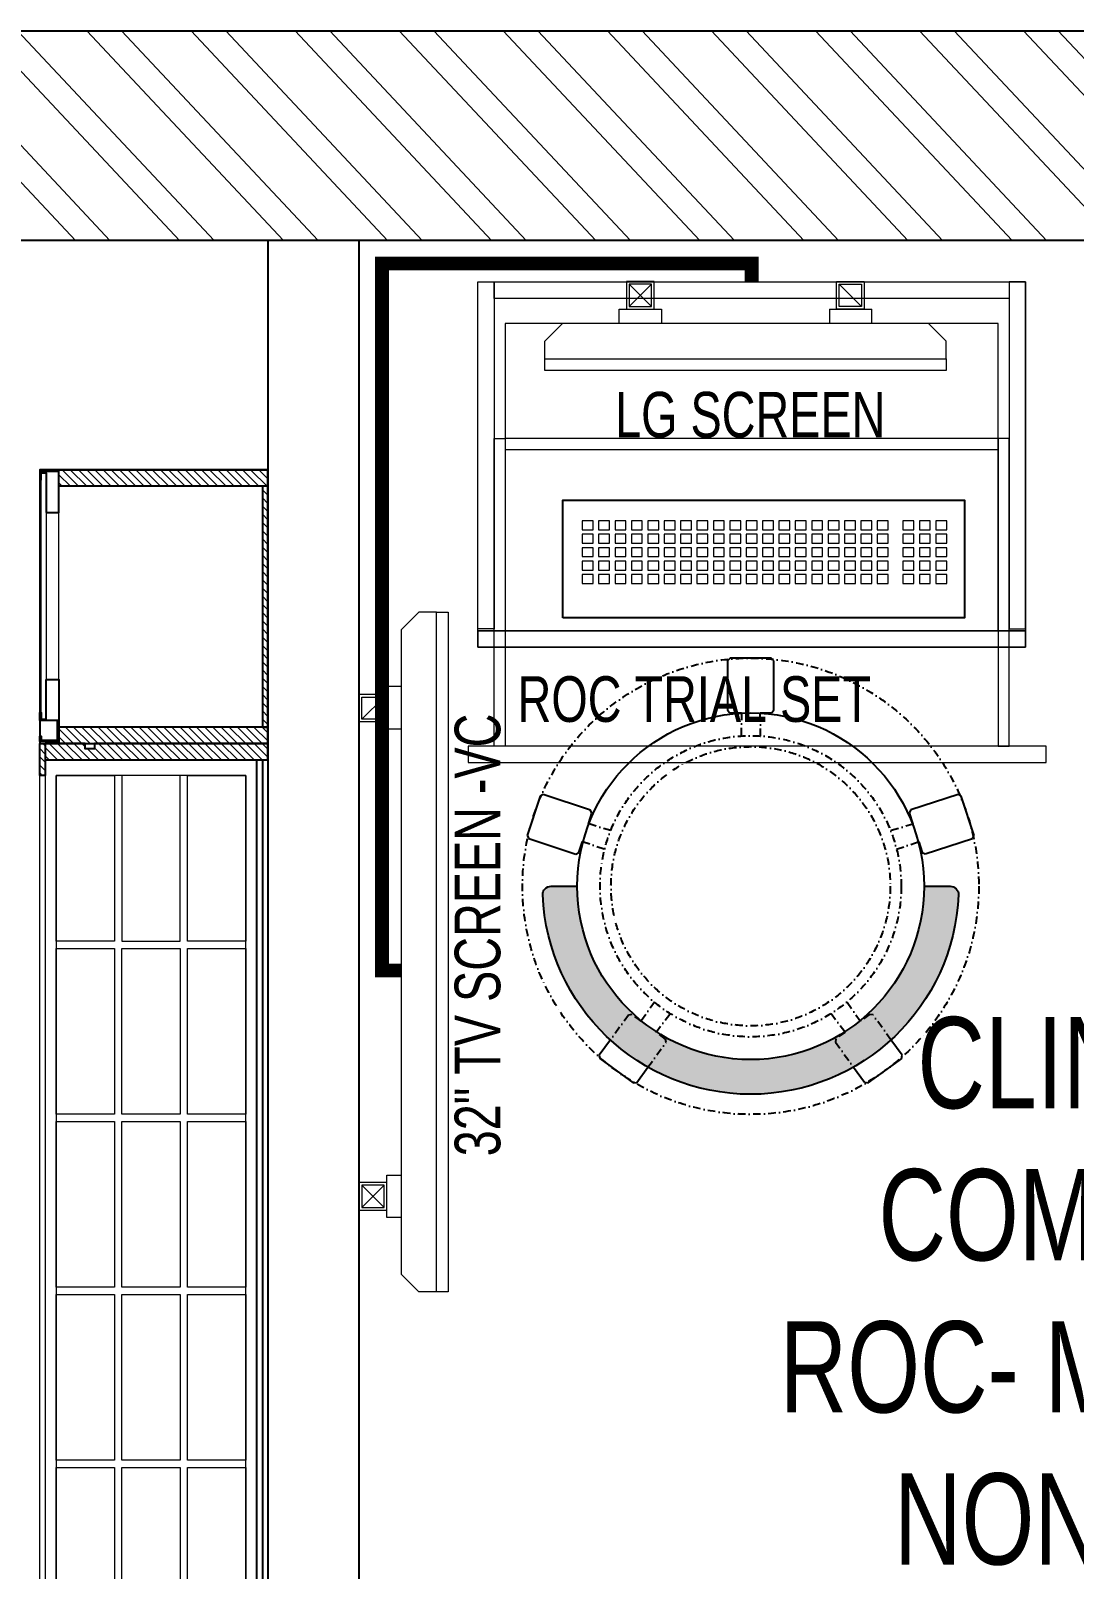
# Model space of a CAD drawing. Header units: feet. Extents: x 9588155 to 9598705, y -6772907 to -6766967.
# Drawn here: x 9594776 to 9595919, y -6768653 to -6766967 of the extents above; entities that cross this region are included whole.
import ezdxf

# ---------------------------------------------------------------- set-up
doc = ezdxf.new("R2010")
doc.units = ezdxf.units.FT
doc.header["$LTSCALE"] = 33
doc.header["$MEASUREMENT"] = 0
for name, pattern in [('ACAD_ISO03W100', [30, 12, -18]), ('DASHDOT2', [0.5, 0.25, -0.125, 0, -0.125]), ('HIDDEN', [9.524999999999995, 6.349999999999997, -3.174999999999998])]:
    doc.linetypes.add(name, pattern=pattern)
doc.layers.add('A-WALL', color=1, linetype='Continuous')
for name, color, linetype, lineweight in [('Floor-Unit', 1, 'Continuous', 13), ('HATCH', 9, 'Continuous', 9), ('LENS-DIM', 252, 'Continuous', 5), ('LENS-FURNITURE', 13, 'Continuous', 9), ('LENS-PARTITION', 21, 'Continuous', 25), ('LENS-TEXT', 31, 'Continuous', 5), ('LENS_DIMENSION', 193, 'Continuous', 0), ('LENS_PARTITION', 21, 'Continuous', 25), ('LENS_TEXT', 31, 'Continuous', 5), ('LK-EQPMT', 3, 'Continuous', 18), ('LK-FF&E WALL', 1, 'Continuous', 9), ('LN-ELEVATION-1', 81, 'Continuous', 25), ('LN-ELEVATION-2', 103, 'Continuous', 20), ('LN-ELEVATION-3', 125, 'Continuous', 18), ('LN-ELEVATION-4', 145, 'Continuous', 13), ('LN-HATCH', 251, 'Continuous', 0), ('TV', 92, 'Continuous', 18)]:
    doc.layers.add(name, color=color, linetype=linetype, lineweight=lineweight)
doc.styles.get("Standard").update_dxf_attribs({"font": 'GILC____.TTF'})
pattern_1 = [(45, (7858558.917008298, 3503823.203216763), (-4.490128060534575, 4.490128060534575), [])]

# ---------------------------------------------------------------- blocks, each defined once
blk = doc.blocks.new('A$Cfb444397')
at = {"layer": 'LN-HATCH'}
h = blk.add_hatch(dxfattribs=at)
h.set_pattern_fill('ANSI32', color=256, scale=222, angle=88.10999999999999)
h.set_pattern_definition([(133.11, (-3472457.377906977, 5461264.686046511), (-60.77608072651567, -56.89314995255626), []), (133.11, (-3472456.083596721, 5461303.909123339), (-60.77608072651567, -56.89314995255626), [])])
h.paths.add_polyline_path([(-7220, 5940), (670, 5940), (670, 2840), (0, 2839.999999999069), (0, 0), (-7220, 0), (-7220, 140), (-6240, 140), (-6240, 230), (-230, 230), (-230, 3070), (440, 3070.000000000931), (440, 5710), (-6240, 5710), (-6240, 5800), (-7220, 5800)])
h.paths.add_polyline_path([(-9370, 5940), (-7700, 5940), (-7700, 5800), (-9370, 5800)])
h.paths.add_polyline_path([(-9370, 140), (-7700, 140), (-7700, 0), (-9370, 0)])
at = {"layer": 'A-WALL'}
blk.add_lwpolyline([(-7220, 5940), (670, 5940), (670, 2840), (0, 2839.999999999069), (0, 0), (-7220, 0), (-7220, 140), (-6240, 140), (-6240, 230), (-230, 230), (-230, 3070), (440, 3070.000000000931), (440, 5710), (-6240, 5710), (-6240, 5800), (-7220, 5800)], close=True, dxfattribs=at)
blk = doc.blocks.new('TRIAL SET ROC')
at = {"layer": 'LENS-DIM', "ltscale": 0.5}
for points in [[(-400.3652351796627, -364.3162249757442), (-430.3652351796626, -364.3162249757442)], [(169.6347648203373, -364.3162249757442), (139.6347648203373, -364.3162249757442)]]:
    blk.add_lwpolyline(points, dxfattribs=at)
at = {"layer": 'LENS-FURNITURE'}
blk.add_lwpolyline([(-430.3652351796626, 18), (169.6347648203373, 18), (169.6347648203373, -382.3162249757443), (-430.3652351796626, -382.3162249757443)], close=True, dxfattribs=at)
at = {"layer": 'LENS-FURNITURE', "color": 146}
for points in [[(-412.3652351796627, -153.6065521437457), (-400.3652351796627, -153.6065521437457), (-400.3652351796628, -490.6065521437458), (-412.3652351796627, -490.6065521437458)], [(139.6347648203373, -153.6065521437458), (-400.3652351796627, -153.6065521437457), (-400.3652351796627, -165.6065521437457), (139.6347648203373, -165.6065521437458)], [(151.6347648203373, -153.6065521437458), (139.6347648203373, -153.6065521437458), (139.6347648203372, -490.6065521437458), (151.6347648203373, -490.6065521437458)], [(192.1347648203373, -490.6065521437458), (-440.8652351796627, -490.6065521437458), (-440.8652351796627, -508.6065521437458), (192.1347648203373, -508.6065521437458)]]:
    blk.add_lwpolyline(points, close=True, dxfattribs=at)
at = {"layer": 'LN-ELEVATION-2'}
for points in [[(-430.3652351796626, 18), (-412.3652351796627, 18), (-412.3652351796627, -362.3162249757442), (-430.3652351796626, -362.3162249757442)], [(-412.3652351796627, 18), (151.6347648203373, 18), (151.6347648203373, 0), (-412.3652351796627, 0)], [(169.6347648203373, 18), (151.6347648203373, 18), (151.6347648203373, -362.3162249757442), (169.6347648203373, -362.3162249757442)], [(169.6347648203373, -364.3162249757442), (-430.3652351796626, -364.3162249757442), (-430.3652351796626, -382.3162249757443), (169.6347648203373, -382.3162249757443)], [(169.6347648203373, -382.3162249757443), (-430.3652351796626, -382.3162249757443), (-430.3652351796626, -364.3162249757442), (169.6347648203373, -364.3162249757442)]]:
    blk.add_lwpolyline(points, close=True, dxfattribs=at)
at = {"layer": 'LN-ELEVATION-2', "linetype": 'HIDDEN', "ltscale": 100}
blk.add_lwpolyline([(-400.3652351796627, -364.3162249757442), (139.6347648203373, -364.3162249757442), (139.6347648203373, -27.35909500904381), (-400.3652351796627, -27.35909500904381)], close=True, dxfattribs=at)
at = {"insert": (-386.8645105547048, -414.1468168679739), "char_height": 50, "attachment_point": 1}
blk.add_mtext_dynamic_manual_height_columns('ROC TRIAL SET', width=625.228464345434, gutter_width=500, heights=[0], dxfattribs=at)
blk = doc.blocks.new('*U22')
at = {"layer": 'LK-EQPMT', "ltscale": 12}
blk.add_lwpolyline([(5.986879315214991, 4.914598100478997), (-5.986879315214991, 4.914598100478997), (-5.986879315214991, -4.914598100478997), (5.986879315214991, -4.914598100478997)], close=True, dxfattribs=at)
blk = doc.blocks.new('*U23')
at = {"color": 0, "linetype": 'ByBlock', "lineweight": -2}
for p in [(0, 0), (17.96063794564497, 0), (35.92127589128995, 0), (53.88191383693492, 0), (71.8425517825799, 0), (89.80318972822487, 0), (107.7638276738698, 0), (125.7244656195148, 0), (143.6851035651598, 0), (161.6457415108048, 0), (179.6063794564497, 0), (197.5670174020947, 0), (215.5276553477397, 0), (233.4882932933847, 0), (251.4489312390296, 0), (269.4095691846746, 0), (287.3702071303196, 0), (305.3308450759646, 0), (323.2914830216096, 0), (-9e-16, -14.74379430143699), (17.96063794564497, -14.74379430143699), (35.92127589128995, -14.74379430143699), (53.88191383693492, -14.74379430143699), (71.8425517825799, -14.74379430143699), (89.80318972822487, -14.74379430143699), (107.7638276738698, -14.74379430143699), (125.7244656195148, -14.74379430143699), (143.6851035651598, -14.74379430143699), (161.6457415108048, -14.74379430143699), (179.6063794564497, -14.74379430143699), (197.5670174020947, -14.74379430143699), (215.5276553477397, -14.74379430143699), (233.4882932933847, -14.74379430143699), (251.4489312390296, -14.74379430143699), (269.4095691846746, -14.74379430143699), (287.3702071303196, -14.74379430143699), (305.3308450759646, -14.74379430143699), (323.2914830216096, -14.74379430143699), (-1.8e-15, -29.48758860287398), (17.96063794564497, -29.48758860287398), (35.92127589128995, -29.48758860287398), (53.88191383693492, -29.48758860287398), (71.8425517825799, -29.48758860287398), (89.80318972822487, -29.48758860287398), (107.7638276738698, -29.48758860287398), (125.7244656195148, -29.48758860287398), (143.6851035651598, -29.48758860287398), (161.6457415108048, -29.48758860287398), (179.6063794564497, -29.48758860287398), (197.5670174020947, -29.48758860287398), (215.5276553477397, -29.48758860287398), (233.4882932933847, -29.48758860287398), (251.4489312390296, -29.48758860287398), (269.4095691846746, -29.48758860287398), (287.3702071303196, -29.48758860287398), (305.3308450759646, -29.48758860287398), (323.2914830216096, -29.48758860287398), (-2.7e-15, -44.23138290431096), (17.96063794564497, -44.23138290431096), (35.92127589128995, -44.23138290431096), (53.88191383693492, -44.23138290431096), (71.8425517825799, -44.23138290431096), (89.80318972822487, -44.23138290431096), (107.7638276738698, -44.23138290431096), (125.7244656195148, -44.23138290431096), (143.6851035651598, -44.23138290431096), (161.6457415108048, -44.23138290431096), (179.6063794564497, -44.23138290431096), (197.5670174020947, -44.23138290431096), (215.5276553477397, -44.23138290431096), (233.4882932933847, -44.23138290431096), (251.4489312390296, -44.23138290431096), (269.4095691846746, -44.23138290431096), (287.3702071303196, -44.23138290431096), (305.3308450759646, -44.23138290431096), (323.2914830216096, -44.23138290431096), (-3.6e-15, -58.97517720574795), (17.96063794564497, -58.97517720574795), (35.92127589128994, -58.97517720574795), (53.88191383693492, -58.97517720574795), (71.8425517825799, -58.97517720574795), (89.80318972822487, -58.97517720574795), (107.7638276738698, -58.97517720574795), (125.7244656195148, -58.97517720574795), (143.6851035651598, -58.97517720574795), (161.6457415108048, -58.97517720574795), (179.6063794564497, -58.97517720574795), (197.5670174020947, -58.97517720574795), (215.5276553477397, -58.97517720574795), (233.4882932933847, -58.97517720574795), (251.4489312390296, -58.97517720574795), (269.4095691846746, -58.97517720574795), (287.3702071303196, -58.97517720574795), (305.3308450759646, -58.97517720574795), (323.2914830216096, -58.97517720574795)]:
    blk.add_blockref('*U22', p, dxfattribs=at)
blk = doc.blocks.new('*U20')
at = {"layer": 'LK-EQPMT', "ltscale": 12}
blk.add_lwpolyline([(5.986879315214991, 4.914598100478997), (-5.986879315214991, 4.914598100478997), (-5.986879315214991, -4.914598100478997), (5.986879315214991, -4.914598100478997)], close=True, dxfattribs=at)
blk = doc.blocks.new('*U21')
at = {"color": 0, "linetype": 'ByBlock', "lineweight": -2}
for p in [(0, 0), (17.96063794564497, 0), (35.92127589128995, 0), (-9e-16, -14.74379430143699), (17.96063794564497, -14.74379430143699), (35.92127589128995, -14.74379430143699), (-1.8e-15, -29.48758860287398), (17.96063794564497, -29.48758860287398), (35.92127589128995, -29.48758860287398), (-2.7e-15, -44.23138290431096), (17.96063794564497, -44.23138290431096), (35.92127589128995, -44.23138290431096), (-3.6e-15, -58.97517720574795), (17.96063794564497, -58.97517720574795), (35.92127589128994, -58.97517720574795)]:
    blk.add_blockref('*U20', p, dxfattribs=at)
blk = doc.blocks.new('*U15')
at = {"ltscale": 12}
blk.add_lwpolyline([(8.040144996717572, 2.91038e-11), (8.040144996717572, 129.0940371821052), (448.0401449967176, 129.0940371821052), (448.0401449967176, 2.91038e-11)], close=True, dxfattribs=at)
for name, p in [('*U23', (35.16895717114949, 101.6202952143818)), ('*U21', (386.6121428576974, 101.6202952143818))]:
    blk.add_blockref(name, p)
blk = doc.blocks.new('CLINIC SCREEN')
at = {"layer": 'TV'}
for p, q in [((-103.1090284836336, 42.85441964946222), (-127.4114311772946, 18.55201695591665)), ((-127.4114311772946, 42.85441964946222), (-103.1090284836336, 18.55201695591665)), ((102.7052824410566, 42.85441964946222), (127.007685134602, 18.55201695591665))]:
    blk.add_line(p, q, dxfattribs=at)
at = {"layer": 'TV', "ltscale": 12}
for p, q in [((-220.0000000000082, -19.41163062257681), (-200.5883693773149, 0)), ((200.5883693773149, 0), (-200.5883693773149, 0)), ((-138.5315413423604, 0), (-138.5315413423604, 15.514207008644)), ((-138.5315413423604, 15.514207008644), (-91.98892031613741, 15.514207008644)), ((-91.98892031613741, 15.514207008644), (-91.98892031613741, 0)), ((91.98892031610741, 15.514207008644), (91.98892031610741, 0)), ((91.98892031610741, 15.514207008644), (138.5315413423595, 15.514207008644)), ((138.5315413423595, 0), (138.5315413423595, 15.514207008644)), ((219.9999999999918, -19.41163062257681), (200.5883693773149, 0)), ((-220.0000000000082, -38.82326124538668), (-220.0000000000082, -19.41163062257681)), ((219.9999999999918, -38.82326124538668), (219.9999999999918, -19.41163062257681))]:
    blk.add_line(p, q, dxfattribs=at)
at = {"layer": 'TV'}
for points in [[(-130.4492315140169, 15.51421661919448), (-100.0712281470269, 15.51421661919448), (-100.0712281470269, 45.89221998606814), (-130.4492315140169, 45.89221998606814)], [(-127.4114311772946, 18.55201695591665), (-103.1090284836336, 18.55201695591665), (-103.1090284836336, 42.85441964946222), (-127.4114311772946, 42.85441964946222)], [(130.0454854713243, 15.51421661919448), (99.66748210433435, 15.51421661919448), (99.66748210433435, 45.89221998606814), (130.0454854713243, 45.89221998606814)], [(127.007685134602, 18.55201695591665), (102.7052824410566, 18.55201695591665), (102.7052824410566, 42.85441964946222), (127.007685134602, 42.85441964946222)]]:
    blk.add_lwpolyline(points, close=True, dxfattribs=at)
at = {"layer": 'TV', "ltscale": 12}
blk.add_lwpolyline([(-220.0000000000082, -51.71278328332107), (-220.0000000000082, -38.82326124538668), (219.9999999999918, -38.82326124538668), (219.9999999999918, -51.71278328332107)], close=True, dxfattribs=at)
at = {"layer": 'Floor-Unit', "color": 0, "ltscale": 2, "insert": (5.199680584678389, -100.4085774972336), "char_height": 50, "attachment_point": 5}
blk.add_mtext_dynamic_manual_height_columns('LG SCREEN', width=466.4796511627907, gutter_width=12.5, heights=[0], dxfattribs=at)
blk = doc.blocks.new('32INCH VC FOR CLINIC')
at = {"layer": 'LK-EQPMT'}
for p, q in [((116.8909715171903, 152.5672029328125), (92.58856882341206, 128.264800239267)), ((92.58856882341206, 152.5672029328125), (116.8909715171903, 128.264800239267)), ((627.7052824404091, 152.5672029328125), (652.0076851341872, 128.264800239267))]:
    blk.add_line(p, q, dxfattribs=at)
at = {"layer": 'LK-EQPMT', "ltscale": 12}
for p, q in [((81.46845865808427, 109.7127832833503), (81.46845865808427, 125.2269902919943)), ((81.46845865808427, 125.2269902919943), (128.0110796838999, 125.2269902919943)), ((128.0110796838999, 125.2269902919943), (128.0110796838999, 109.7127832833503)), ((616.9889203161001, 125.2269902919943), (616.9889203161001, 109.7127832833503)), ((616.9889203161001, 125.2269902919943), (663.5315413419156, 125.2269902919943)), ((663.5315413419156, 109.7127832833503), (663.5315413419156, 125.2269902919943)), ((0, 90.30115266077335), (19.41163062304258, 109.7127832833503)), ((725.5883693769574, 109.7127832833503), (19.41163062304258, 109.7127832833503)), ((745, 90.30115266077335), (725.5883693769574, 109.7127832833503)), ((0, 70.88952203796362), (0, 90.30115266077335)), ((745, 70.88952203796362), (745, 90.30115266077335))]:
    blk.add_line(p, q, dxfattribs=at)
at = {"layer": 'LK-EQPMT'}
for points in [[(89.55076848529278, 125.2269999025447), (119.9287718534469, 125.2269999025447), (119.9287718534469, 155.6050032694184), (89.55076848529278, 155.6050032694184)], [(92.58856882341206, 128.264800239267), (116.8909715171903, 128.264800239267), (116.8909715171903, 152.5672029328125), (92.58856882341206, 152.5672029328125)], [(655.0454854704439, 125.2269999025447), (624.6674821041522, 125.2269999025447), (624.6674821041522, 155.6050032694184), (655.0454854704439, 155.6050032694184)], [(652.0076851341872, 128.264800239267), (627.7052824404091, 128.264800239267), (627.7052824404091, 152.5672029328125), (652.0076851341872, 152.5672029328125)]]:
    blk.add_lwpolyline(points, close=True, dxfattribs=at)
at = {"layer": 'LK-EQPMT', "ltscale": 12}
blk.add_lwpolyline([(0, 58.0000000000291), (0, 70.88952203796362), (745, 70.88952203796362), (745, 58.0000000000291)], close=True, dxfattribs=at)
at = {"layer": 'LENS-TEXT', "color": 0, "ltscale": 2, "insert": (391.1996805854142, 25.6359011628374), "char_height": 50, "attachment_point": 5}
blk.add_mtext_dynamic_manual_height_columns('32" TV SCREEN -VC', width=466.4796511627907, gutter_width=12.5, heights=[0], dxfattribs=at)
blk = doc.blocks.new('DR STOOL')
at = {"layer": 'HATCH'}
h = blk.add_hatch(dxfattribs=at)
h.set_pattern_fill('ANSI36', color=250, angle=-90.00000000000001)
h.set_pattern_definition([(315, (-227.8099174643867, 917.3997257252777), (6.173926083235043, -1.683798022700468), [7.9375, -1.587499999999999, 0, -1.587499999999999])])
edge = h.paths.add_edge_path()
edge.add_line((-190.0000000041909, 4.511094e-10), (-218.6899174675346, 4.511094e-10))
edge.add_arc((-218.6899174670689, 9.120000000388245), 9.119999999940092, 177.6119845363388, 269.9999999996136, ccw=False)
edge.add_arc((-1.8626451e-09, 3.565219e-10), 228.000000002257, 2.3880154632688004, 177.6119845367313, ccw=False)
edge.add_arc((218.6899174633436, 9.120000000497384), 9.120000000051716, -90.00000000034493, 2.3880154629299, ccw=False)
edge.add_line((218.6899174633436, 4.511094e-10), (190, 4.511094e-10))
edge.add_arc((-1.8626451e-09, 4.511094e-10), 190.000000001979, -1.27e-14, 180)
at = {"layer": 'LN-ELEVATION-1', "color": 1, "ltscale": 100}
for p, q in [((-128.6221585394814, 215.4841044476634), (-165.2704676063731, 189.0243927398114)), ((-124.7228340068832, 214.8545704018979), (-128.6221585394814, 215.4841044476634)), ((-112.6981821293011, 198.1996966340157), (-124.7228340068832, 214.8545704018979)), ((124.7553772013634, 214.9803744515593), (112.5488144652918, 198.2845540212292)), ((128.7014972954057, 215.5933048763618), (124.7553772013634, 214.9803744515593)), ((128.7014972954057, 215.5933048763618), (124.7553772013634, 214.9803744515593)), ((165.1911288509145, 188.915192311113), (128.7014972954057, 215.5933048763618)), ((165.1911288509145, 188.915192311113), (128.7014972954057, 215.5933048763618)), ((-165.2704676063731, 189.0243927398114), (-165.9069543029182, 185.0820035930228)), ((165.7973639420234, 185.0121775862135), (165.1911288509145, 188.915192311113)), ((165.7973639420234, 185.0121775862135), (165.1911288509145, 188.915192311113)), ((-165.9069543029182, 185.0820035930228), (-153.8003208162263, 168.3135803133482)), ((153.6734594982117, 168.4294150282658), (165.7973639420234, 185.0121775862135)), ((-191.2928382232785, -35.45407700946089), (-242.9550312487409, -52.24013893969095)), ((-187.9259491492994, -37.1695928365807), (-191.2928382232785, -35.45407700946089)), ((-184.1424400564283, -48.81403796559607), (-187.9259491492994, -37.1695928365807)), ((188.0651108901948, -36.96233201187715), (184.0504167033359, -49.19388854173303)), ((191.3981811110861, -35.27656588272658), (188.0651108901948, -36.96233201187715)), ((243.0100176925771, -52.21682526778022), (191.3981811110861, -35.27656588272658)), ((-242.9550312487409, -52.24013893969095), (-244.7482102331705, -55.75945052818861)), ((-244.7482102331705, -55.75945052818861), (-230.7800458371639, -98.74904560100549)), ((230.715890809428, -98.7280946081737), (244.8123673382215, -55.78040257930116)), ((244.8123673382215, -55.78040257930116), (243.0100176925771, -52.21682526778022)), ((-227.2218665438704, -100.5620286722478), (-175.5596735184081, -83.7759667420105)), ((-173.8639617776498, -80.4479453730819), (-177.8421125086024, -68.2044548037811)), ((-175.5596735184081, -83.7759667420105), (-173.8639617776498, -80.4479453730819)), ((177.6922140880488, -68.56540505095472), (173.8739495249465, -80.1985000452405)), ((173.8739495249465, -80.1985000452405), (175.5794035866856, -83.5704969359358)), ((175.5794035866856, -83.5704969359358), (227.1912401677109, -100.5107563209894)), ((-230.7800458371639, -98.74904560100549), (-227.2218665438704, -100.5620286722478)), ((227.1912401677109, -100.5107563209894), (230.715890809428, -98.7280946081737)), ((-22.72193054761737, -190.2142363802995), (-25.39390889601782, -192.886214728569)), ((-25.39390889601782, -192.886214728569), (-25.39390889601782, -247.2070584567482)), ((-10.47823652112856, -190.2142363802995), (-22.72193054761737, -190.2142363802995)), ((22.78362171910703, -190.2142363802995), (9.910054048988968, -190.2142363802995)), ((25.42475448176265, -192.8553691428751), (22.78362171910703, -190.2142363802995)), ((25.42475448176265, -247.1762128710543), (25.42475448176265, -192.8553691428751)), ((-25.39390889601782, -247.2070584567482), (-22.60096735274419, -250)), ((-22.60096735274419, -250), (22.60096735274419, -250)), ((22.60096735274419, -250), (25.42475448176265, -247.1762128710543))]:
    blk.add_line(p, q, dxfattribs=at)
at = {"layer": 'LN-ELEVATION-1', "linetype": 'DASHDOT2'}
for p, q in [((-92.92521573789418, 170.8129362839827), (-112.6981821293011, 198.1996966340157)), ((112.5488144652918, 198.2845540212292), (92.69529851106927, 171.1294289919315)), ((-93.52748446213081, 167.0824927485227), (-92.92521573789418, 170.8129362839827)), ((92.69529851106927, 171.1294289919315), (93.26858203159645, 167.4385604566923)), ((-153.8003208162263, 168.3135803133482), (-134.1093360339291, 141.0403694751003)), ((-103.4542870586738, 159.9154408004979), (-93.52748446213081, 167.0824927485227)), ((-88.15393704269081, 139.4771787207864), (-103.4542870586738, 159.9154408004979)), ((103.6608748426661, 159.8406005539291), (88.19885099539533, 139.4487815762331)), ((93.26858203159645, 167.4385604566923), (103.6608748426661, 159.8406005539291)), ((133.7372852512635, 141.1612321265929), (153.6734594982117, 168.4294150282658)), ((-134.1093360339291, 141.0403694751003), (-130.4219571123831, 140.4450534014686)), ((-130.4219571123831, 140.4450534014686), (-119.9844727469608, 147.9808124662595)), ((-119.9844727469608, 147.9808124662595), (-105.3687285655178, 126.9741353208374)), ((105.4096150295809, 126.94019481352), (120.1194891873747, 147.8074627162714)), ((120.1194891873747, 147.8074627162714), (130.0033113472163, 140.5812532722048)), ((130.0033113472163, 140.5812532722048), (133.7372852512635, 141.1612321265929)), ((-159.954806596972, -40.49024384317454), (-184.1424400564283, -48.81403796559607)), ((184.0504167033359, -49.19388854173303), (159.8786162491887, -40.79004861696012)), ((-177.8421125086024, -68.2044548037811), (-153.4148110738024, -60.73628028803068)), ((153.3006618716754, -61.02382378749462), (177.6922140880488, -68.56540505095472)), ((-10.92024635523557, -164.6382343793375), (-10.47823652112856, -190.2142363802995)), ((9.910054048988968, -190.2142363802995), (10.35584833659231, -164.674698740353))]:
    blk.add_line(p, q, dxfattribs=at)
at = {"layer": 'LN-ELEVATION-1', "color": 1, "ltscale": 100}
blk.add_lwpolyline([(-190.0000000023283, 0), (-218.6899174656719, 0, -0.4264743413925903), (-227.8019973598421, 9.5, -0.959166304662544), (227.8019973593764, 9.5, -0.4264743413925903), (218.6899174647406, 0), (190.0000000013969, 0)], format="xyb", dxfattribs=at)
at = {"layer": 'LN-ELEVATION-1', "linetype": 'DASHDOT2'}
for radius in [250, 165, 153]:
    blk.add_circle((0, 0), radius, dxfattribs=at)
at = {"layer": 'LN-ELEVATION-1', "color": 1, "ltscale": 100}
blk.add_circle((0, 0), 190, dxfattribs=at)
blk = doc.blocks.new('MIRROR')
at = {"layer": 'LN-HATCH', "ltscale": 0.5}
h = blk.add_hatch(dxfattribs=at)
h.set_pattern_fill('ANSI31', color=256, scale=2)
h.set_pattern_definition([(45, (4060433.741624544, 1708720.786904081), (-4.490128060534575, 4.490128060534575), [])])
h.paths.add_polyline_path([(212.944788963403, 101.3407590774622), (230.944788963403, 101.3407590774622), (230.944788963403, -127.6592409225377), (212.944788963403, -127.6592409225377)])
h.paths.add_polyline_path([(230.944788963403, 95.34075907746227), (494.9447889634027, 95.34075907746227), (494.9447889634027, 101.3407590774622), (230.944788963403, 101.3407590774622)])
h.paths.add_polyline_path([(512.9447889634027, 101.3407590774622), (494.9447889634027, 101.3407590774622), (494.9447889634027, -127.6592409225377), (512.9447889634027, -127.6592409225377)])
at = {"layer": 'Defpoints'}
blk.add_lwpolyline([(512.9447889634027, 101.3407590774622), (212.944788963403, 101.3407590774622), (212.944788963403, -148.6592409225377), (512.9447889634027, -148.6592409225377)], close=True, dxfattribs=at)
at = {"layer": 'LN-ELEVATION-1'}
for points in [[(212.944788963403, 101.3407590774622), (230.944788963403, 101.3407590774622), (230.944788963403, -127.6592409225377), (212.944788963403, -127.6592409225377)], [(230.944788963403, 95.34075907746227), (494.9447889634027, 95.34075907746227), (494.9447889634027, 101.3407590774622), (230.944788963403, 101.3407590774622)], [(512.9447889634027, 101.3407590774622), (494.9447889634027, 101.3407590774622), (494.9447889634027, -127.6592409225377), (512.9447889634027, -127.6592409225377)], [(259.944788963403, -141.6592409225377), (259.944788963403, -127.6592409225377), (214.944788963403, -127.6592409225377), (214.944788963403, -148.6592409225377), (223.944788963403, -148.6592409225377), (223.944788963403, -147.1592409225377), (216.444788963403, -147.1592409225377), (216.444788963403, -141.6592409225377)], [(442.944788963403, -141.6592409225377), (442.944788963403, -127.6592409225377), (487.9447889634028, -127.6592409225377), (487.9447889634028, -148.6592409225377), (478.9447889634026, -148.6592409225377), (478.9447889634026, -147.1592409225377), (486.4447889634027, -147.1592409225377), (486.4447889634027, -141.6592409225377)], [(504.944788963403, -148.6592409225377), (504.944788963403, -147.1592409225377), (509.444788963403, -147.1592409225377), (509.444788963403, -129.1592409225377), (487.9447889634028, -129.1592409225377), (487.9447889634028, -127.6592409225377), (510.9447889634028, -127.6592409225377), (510.9447889634028, -148.6592409225377)]]:
    blk.add_lwpolyline(points, close=True, dxfattribs=at)
at = {"layer": 'LN-ELEVATION-2'}
blk.add_lwpolyline([(259.944788963403, -141.6592409225377), (442.944788963403, -141.6592409225377), (442.944788963403, -127.6592409225377), (259.944788963403, -127.6592409225377)], close=True, dxfattribs=at)
at = {"layer": 'LN-ELEVATION-2', "color": 4, "lineweight": 0}
blk.add_lwpolyline([(216.444788963403, -141.6592409225377), (486.4447889634027, -141.6592409225377), (486.4447889634027, -147.1592409225377), (216.444788963403, -147.1592409225377)], close=True, dxfattribs=at)
at = {"layer": 'LN-ELEVATION-4', "ltscale": 0.5}
blk.add_line((478.9447889634026, -148.6592409225377), (223.944788963403, -148.6592409225377), dxfattribs=at)
blk = doc.blocks.new('VC HD 1010')
at = {"layer": 'LN-HATCH', "ltscale": 0.5}
h = blk.add_hatch(dxfattribs=at)
h.set_pattern_fill('ANSI31', color=256, scale=2)
h.set_pattern_definition([(45, (3761554.586240421, 1795022.935917533), (-4.490128060534575, 4.490128060534575), [])])
h.paths.add_polyline_path([(-505.166666666977, 24), (-505.166666666977, -166), (-499.1666666669771, -166), (-499.1666666669771, -176), (-505.166666666977, -176), (-505.166666666977, -220), (-487.1666666669772, -220), (-487.1666666669772, 24)])
h = blk.add_hatch(dxfattribs=at)
h.set_pattern_fill('ANSI31', color=256, scale=2)
h.set_pattern_definition(pattern_1)
h.paths.add_polyline_path([(504.8333333330228, 24), (504.8333333330228, -166), (498.8333333330228, -166), (498.8333333330228, -176), (504.8333333330228, -176), (504.8333333330228, -220), (486.8333333330228, -220), (486.8333333330228, 24)])
h = blk.add_hatch(dxfattribs=at)
h.set_pattern_fill('ANSI31', color=256, scale=2)
h.set_pattern_definition([(45, (7858741.917008297, 3503823.203216763), (-4.490128060534575, 4.490128060534575), [])])
h.paths.add_polyline_path([(-470.1666666669772, -220), (-470.1666666669772, -226), (-505.166666666977, -226), (-505.166666666977, -220)])
h = blk.add_hatch(dxfattribs=at)
h.set_pattern_fill('ANSI31', color=256, scale=2)
h.set_pattern_definition(pattern_1)
h.paths.add_polyline_path([(476.8333333330228, -220), (476.8333333330228, -226), (511.8333333330228, -226), (511.8333333330228, -220)])
at = {"layer": 'LN-ELEVATION-1', "ltscale": 0.5}
for points in [[(-505.166666666977, 24), (-505.166666666977, -166), (-499.1666666669771, -166), (-499.1666666669771, -176), (-505.166666666977, -176), (-505.166666666977, -220), (-487.1666666669772, -220), (-487.1666666669772, 24)], [(486.8333333330228, 12), (-487.1666666669772, 12), (-487.1666666669772, 18), (486.8333333330228, 18)], [(504.8333333330228, 24), (504.8333333330228, -166), (498.8333333330228, -166), (498.8333333330228, -176), (504.8333333330228, -176), (504.8333333330228, -220), (486.8333333330228, -220), (486.8333333330228, 24)], [(-470.1666666669772, -220), (-470.1666666669772, -226), (-505.166666666977, -226), (-505.166666666977, -220)], [(469.8333333330228, -220), (469.8333333330228, -226), (504.8333333330228, -226), (504.8333333330228, -220)]]:
    blk.add_lwpolyline(points, close=True, dxfattribs=at)
at = {"layer": 'LN-ELEVATION-2', "ltscale": 0.5}
blk.add_lwpolyline([(470.1666666674428, 0), (-470.1666666674428, 0), (-470.1666666674428, -208), (470.1666666674428, -208)], close=True, dxfattribs=at)
at = {"layer": 'LN-ELEVATION-3', "ltscale": 0.5}
for p, q in [((-487.1666666669772, 24), (486.8333333330228, 24)), ((-470.1666666669772, -220), (469.8333333330228, -220)), ((469.8333333330228, -226), (-470.1666666669772, -226))]:
    blk.add_line(p, q, dxfattribs=at)
for points in [[(-470.1666666674428, 0), (-288.5000000004657, 0), (-288.5000000004657, -64), (-470.1666666674428, -64)], [(-280.5000000004657, 0), (-98.83333333348855, 0), (-98.83333333348855, -64), (-280.5000000004657, -64)], [(-90.83333333348855, 0), (90.83333333348855, 0), (90.83333333348855, -64), (-90.83333333348855, -64)], [(98.83333333348855, 0), (280.5000000004657, 0), (280.5000000004657, -64), (98.83333333348855, -64)], [(288.5000000004657, 0), (470.1666666674428, 0), (470.1666666674428, -64), (288.5000000004657, -64)], [(-470.1666666674428, -136), (-288.5000000004657, -136), (-288.5000000004657, -72), (-470.1666666674428, -72)], [(-280.5000000004657, -72), (-98.83333333348855, -72), (-98.83333333348855, -136), (-280.5000000004657, -136)], [(-90.83333333348855, -72), (90.83333333348855, -72), (90.83333333348855, -136), (-90.83333333348855, -136)], [(98.83333333348855, -72), (280.5000000004657, -72), (280.5000000004657, -136), (98.83333333348855, -136)], [(288.5000000004657, -72), (470.1666666674428, -72), (470.1666666674428, -136), (288.5000000004657, -136)], [(-470.1666666674428, -144), (-288.5000000004657, -144), (-288.5000000004657, -208), (-470.1666666674428, -208)], [(-280.5000000004657, -144), (-98.83333333348855, -144), (-98.83333333348855, -208), (-280.5000000004657, -208)], [(-90.83333333348855, -144), (90.83333333348855, -144), (90.83333333348855, -208), (-90.83333333348855, -208)], [(98.83333333348855, -144), (280.5000000004657, -144), (280.5000000004657, -208), (98.83333333348855, -208)], [(288.5000000004657, -144), (470.1666666674428, -144), (470.1666666674428, -208), (288.5000000004657, -208)]]:
    blk.add_lwpolyline(points, close=True, dxfattribs=at)

msp = doc.modelspace()

# ---------------------------------------------------------------- linework, layer by layer
at = {"color": 13, "linetype": 'ACAD_ISO03W100', "ltscale": 0.01, "const_width": 15}
msp.add_lwpolyline([(9595565.84452381, -6767242.072173814), (9595565.84452381, -6767221.713078791), (9595160.788464416, -6767221.713078798), (9595160.788464416, -6767996.713078795), (9595181.680684391, -6767996.713078795)], dxfattribs=at)
at = {"layer": 'LENS-PARTITION'}
msp.add_lwpolyline([(9595035.719021134, -6768756.713078791), (9595135.719021134, -6768756.713078791), (9595135.719021134, -6767196.713078791), (9595035.719021134, -6767196.713078791)], close=True, dxfattribs=at)

# ---------------------------------------------------------------- block references
for name, p in [('TRIAL SET ROC', (9595696.20975899, -6767260.072173813)), ('*U15', (9595350.990194818, -6767610.345243433))]:
    msp.add_blockref(name, p)
at = {"rotation": 89.99999999999999}
msp.add_blockref('32INCH VC FOR CLINIC', (9595291.393467674, -6768348.975965412), dxfattribs=at)
at = {"layer": 'LENS-FURNITURE', "rotation": 180}
msp.add_blockref('DR STOOL', (9595564.700115696, -6767904.385779435), dxfattribs=at)
at = {"layer": 'LENS_DIMENSION'}
msp.add_blockref('A$Cfb444397', (9598034.719021136, -6772906.713078791), dxfattribs=at)
at = {"layer": 'LENS_PARTITION'}
msp.add_blockref('CLINIC SCREEN', (9595559.04179161, -6767287.431268821), dxfattribs=at)
at = {"layer": 'LK-FF&E WALL', "rotation": 270}
for name, p in [('MIRROR', (9594934.378262058, -6767234.934956494)), ('VC HD 1010', (9595011.719021134, -6768253.046412125))]:
    msp.add_blockref(name, p, dxfattribs=at)

# ---------------------------------------------------------------- texts
at = {"layer": 'LENS_TEXT', "linetype": 'Continuous', "ltscale": 3, "insert": (9595960.972710207, -6768348.498931503), "char_height": 100, "attachment_point": 5}
msp.add_mtext_dynamic_manual_height_columns('CLINIC-2 COMPACT ROC- MINSIGN NON-OPP', width=730.5073781448633, gutter_width=0.9999999999999992, heights=[0], dxfattribs=at)

doc.saveas('drawing.dxf')
